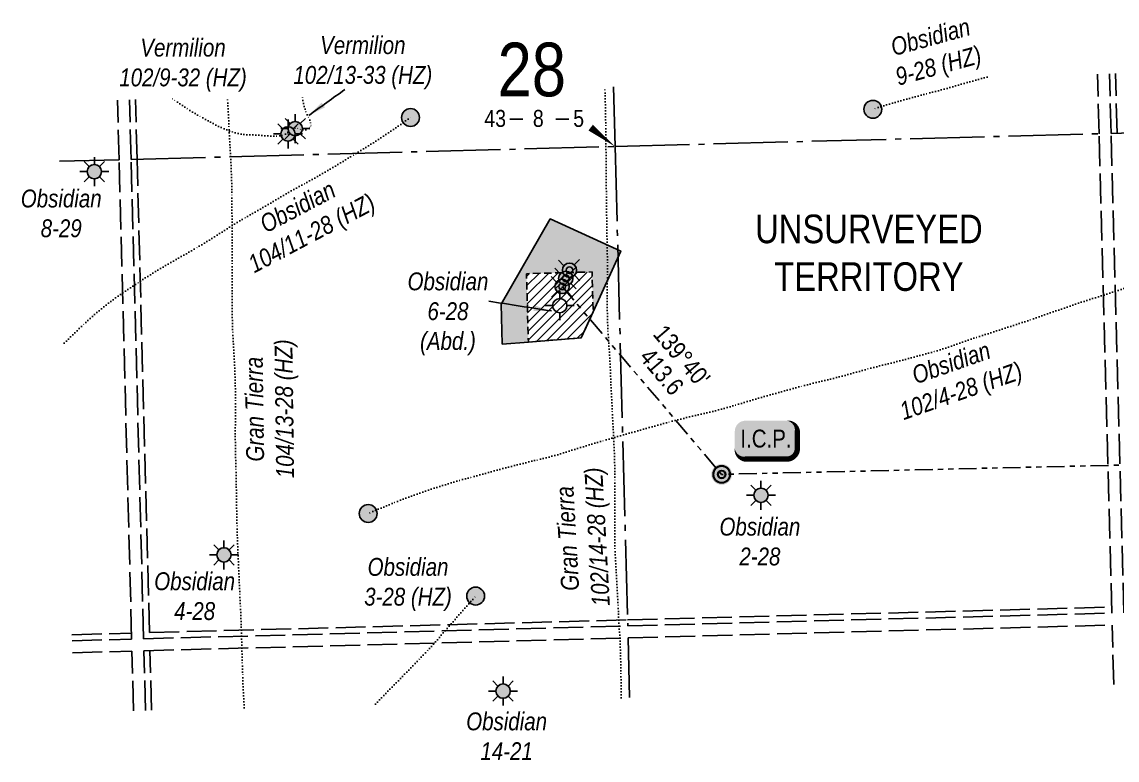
# Model space of a CAD drawing. Extents: x 621399 to 636927, y 5840575 to 5849274.
# Drawn here: x 621399 to 623236, y 5841133 to 5842371 of the extents above; entities that cross this region are included whole.
import ezdxf
from ezdxf.enums import TextEntityAlignment as Align

# ---------------------------------------------------------------- set-up
doc = ezdxf.new("R2010")
doc.units = 0
doc.header["$LTSCALE"] = 5
for name, pattern in [('foc-ACCESSROAD', [3.75, 2.5, -1.25]), ('foc-DOT', [1, 0.2, -0.8]), ('foc-DRILLPATH', [14.75, 6, -1.75, 1.75, -1.75, 1.75, -1.75]), ('foc-QUARTERLINE', [33, 25, -3, 2, -3]), ('foc-UNSURVEYED', [12.5, 10, -2.5])]:
    doc.linetypes.add(name, pattern=pattern)
for name, color, linetype in [('10', 1, 'Continuous'), ('9', 3, 'Continuous'), ('AS-DRILL', 8, 'foc-DOT'), ('AS-DRILL-T', 8, 'Continuous'), ('C-WS', 13, 'foc-ACCESSROAD'), ('C-WS-S', 8, 'Continuous'), ('CG-NOTES', 7, 'Continuous'), ('F-WS-S', 8, 'Continuous'), ('L-BD', 7, 'Continuous'), ('L-MON', 1, 'Continuous'), ('L-QSEC', 8, 'foc-QUARTERLINE'), ('L-SECLBL', 7, 'Continuous'), ('L-UNS-T', 3, 'Continuous'), ('L-USEC', 7, 'foc-UNSURVEYED'), ('P-PDRILLPATH', 12, 'foc-DRILLPATH'), ('P-PROPOSED', 10, 'Continuous'), ('P-PROPOSED-H', 21, 'Continuous')]:
    doc.layers.add(name, color=color, linetype=linetype)
doc.layers.add('P-PROPOSED-EXISTING-H', color=7, linetype='Continuous', true_color=0xffeebd)
doc.styles.add('80', font='ARIALN.TTF', dxfattribs={"height": 10})
doc.styles.add('80CG', font='ARIALN.TTF', dxfattribs={"height": 10})
doc.styles.add('80L', font='ARIALN.TTF', dxfattribs={"height": 10})
doc.styles.add('SIMPLEX', font='ARIALN.TTF')
doc.styles.get("Standard").update_dxf_attribs({"font": 'ARIALN.TTF'})
doc.dimstyles.new('Compass 5 000', dxfattribs={"dimscale": 5, "dimtxt": 9, "dimasz": 2, "dimexe": 0.2, "dimexo": 0.0625, "dimgap": 0.5, "dimtad": 0, "dimtih": 1, "dimtoh": 1, "dimzin": 0, "dimdsep": 46, "dimtxsty": '80CG', "dimcen": 0.1, "dimse1": 1, "dimse2": 1, "dimclrd": 256, "dimclrt": 256, "dimaunit": 1, "dimadec": 4, "dimazin": 0, "dimtfac": 0.06, "dimtofl": 0, "dimtmove": 0, "dimatfit": 1, "dimfxl": 0.2, "dimtolj": 1, "dimtzin": 0, "dimlwd": -1, "dimarcsym": 0})

# ---------------------------------------------------------------- blocks, each defined once
blk = doc.blocks.new('BH-Existing')
at = {"layer": 'AS-DRILL-T'}
h = blk.add_hatch(color=256, dxfattribs=at)
h.dxf.hatch_style = 1
edge = h.paths.add_edge_path()
edge.add_arc((0, 0), 0.5, 0, 360)
blk.add_circle((0, 0), 0.5, dxfattribs=at)
blk = doc.blocks.new('*U67')
h = blk.add_hatch(color=255)
edge = h.paths.add_edge_path()
edge.add_line((-11.5, -11.5), (11.5, -11.5))
edge.add_arc((11.5, -5.5), 6, 270, 360)
edge.add_line((17.5, -5.5), (17.5, 4))
edge.add_arc((11.5, 4), 6, 0, 90)
edge.add_line((11.5, 10), (-11.5, 10))
edge.add_arc((-11.5, 4), 6, 90, 180)
edge.add_line((-17.5, 4), (-17.5, -5.5))
edge.add_arc((-11.5, -5.5), 6, 180, 270)
at = {"color": 14, "flags": 128}
blk.add_lwpolyline([(-11.5, -11.5, 3, 3, 0), (11.5, -11.5, 3, 3, 0.414214), (17.5, -5.5, 3, 3, 0), (17.5, 4, 3, 0, 0.414214), (11.5, 10, 0, 0, 0), (-11.5, 10, 0, 0, 0.414214), (-17.5, 4, 0, 0, 0), (-17.5, -5.5, 0, 3, 0.414214)], format="xyseb", close=True, dxfattribs=at)
at = {"color": 14, "style": '80'}
blk.add_attdef('ENTER_TEXT_001', (-26.85, -4.92), '', height=10, dxfattribs=at)
blk = doc.blocks.new('WC')
at = {"layer": 'L-MON'}
h = blk.add_hatch(color=255, dxfattribs=at)
h.dxf.hatch_style = 1
edge = h.paths.add_edge_path()
edge.add_arc((0, 0), 0.9, 0, 360)
at = {"layer": 'L-MON', "color": 240, "flags": 128}
for points in [[(-0.62, 0.5), (-1.23, 1.12)], [(0.52, 0.61), (1.13, 1.21)], [(-1.18, -1.18), (-0.56, -0.57)], [(1.16, -1.18), (0.56, -0.57)]]:
    blk.add_lwpolyline(points, dxfattribs=at)
at = {"layer": 'L-MON', "color": 240}
for radius in [0.8, 0.373]:
    blk.add_circle((0, 0), radius, dxfattribs=at)
blk = doc.blocks.new('GAS')
h = blk.add_hatch(color=255)
h.dxf.hatch_style = 1
edge = h.paths.add_edge_path()
edge.add_arc((0, 0), 0.9, 0, 360)
for p, q in [((0, 0.81), (0, 1.62)), ((-0.81, 0), (-1.62, 0)), ((-0.57, 0.57), (-1.14, 1.14)), ((0.57, 0.57), (1.14, 1.14)), ((1.62, 0), (0.81, 0)), ((-0.57, -0.57), (-1.14, -1.14)), ((0, -0.81), (0, -1.62)), ((1.14, -1.14), (0.57, -0.57))]:
    blk.add_line(p, q)
blk.add_circle((0, 0), 0.8)
blk = doc.blocks.new('GABD')
for p, q in [((0, 0.81), (0, 1.62)), ((-0.81, 0), (-1.62, 0)), ((1.62, 0), (0.81, 0)), ((0, -0.81), (0, -1.62))]:
    blk.add_line(p, q)
blk.add_circle((0, 0), 0.8)
blk = doc.blocks.new('plbh')
at = {"layer": 'L-MON'}
h = blk.add_hatch(color=255, dxfattribs=at)
h.dxf.hatch_style = 1
edge = h.paths.add_edge_path()
edge.add_arc((0, 0), 1.16, 0, 360)
h = blk.add_hatch(color=256, dxfattribs=at)
h.dxf.hatch_style = 1
h.paths.add_polyline_path([(-0.96, 0, 1), (0.96, 0, 1)])
h.paths.add_polyline_path([(0.91, 0, -1), (-0.91, 0, -1)], flags=16)
h.paths.add_polyline_path([(0.45, 0, -1), (-0.45, 0, -1)], flags=0)
h = blk.add_hatch(color=256, dxfattribs=at)
h.dxf.hatch_style = 1
h.paths.add_polyline_path([(-0.45, 0, 1), (0.45, 0, 1)])
h.paths.add_polyline_path([(0.4, 0, -1), (-0.4, 0, -1)], flags=16)
at = {"layer": 'L-MON', "color": 240}
for radius in [0.96, 0.91, 0.45, 0.4]:
    blk.add_circle((0, 0), radius, dxfattribs=at)
blk = doc.blocks.new('L-SECLBL')
at = {"layer": '9', "color": 7}
for p, q in [((-5.08, -27.83), (-12.29, -27.83)), ((20.7, -27.83), (13.5, -27.83))]:
    blk.add_line(p, q, dxfattribs=at)
at = {"layer": '10', "color": 2, "style": 'SIMPLEX'}
blk.add_attdef('SEC', text='', height=30, dxfattribs=at).set_placement((0, 0), align=Align.MIDDLE)
at = {"layer": '10', "color": 5, "style": '80L'}
blk.add_attdef('TWP', text='', height=9.5, dxfattribs=at).set_placement((-14.43, -27.37), align=Align.MIDDLE_RIGHT)
blk.add_attdef('RGE', text='', height=9.5, dxfattribs=at).set_placement((3.62, -27.37), align=Align.MIDDLE_CENTER)
blk.add_attdef('MER', text='', height=9.5, dxfattribs=at).set_placement((23.17, -27.37), align=Align.MIDDLE_LEFT)

msp = doc.modelspace()

# ---------------------------------------------------------------- hatches: boundary and pattern name
at = {"layer": 'P-PROPOSED-EXISTING-H'}
h = msp.add_hatch(dxfattribs=at)
h.set_pattern_fill('ANSI31', color=256, scale=3.49779, style=0)
h.set_pattern_definition([(45, (-5590.567, -331.639), (-7.85276336, 7.85276336), [])])
h.paths.add_polyline_path([(622310.606, 5841838.759), (622248.819, 5841833.779), (622245.788, 5841948.485), (622355.686, 5841951.429), (622357.47, 5841884.524), (622337.601, 5841840.931), (622325.687, 5841839.972)])
at = {"layer": 'P-PROPOSED-H'}
h = msp.add_hatch(color=256, dxfattribs=at)
h.dxf.hatch_style = 1
h.paths.add_polyline_path([(622285.679, 5842040.374), (622203.187, 5841897.496), (622204.972, 5841830.26), (622248.819, 5841833.788), (622245.788, 5841948.485), (622355.686, 5841951.429), (622357.47, 5841884.533), (622403.924, 5841986.478)])

# ---------------------------------------------------------------- linework, layer by layer
at = {"layer": 'AS-DRILL', "flags": 128}
for points in [[(625116.992, 5842334.09), (625113.809, 5842332.502), (625108.882, 5842330.089), (625103.69, 5842327.498), (625098.294, 5842324.701), (625092.692, 5842321.709), (625086.894, 5842318.582), (625080.949, 5842315.371), (625074.956, 5842312.058), (625068.766, 5842308.62), (625062.396, 5842305.187), (625055.736, 5842301.756), (625048.936, 5842298.352), (625042.125, 5842294.957), (625035.077, 5842291.436), (625027.992, 5842287.834), (625020.957, 5842284.183), (625013.69, 5842280.286), (625006.386, 5842276.257), (624999.045, 5842272.118), (624991.812, 5842268.032), (624984.323, 5842263.798), (624976.785, 5842259.544), (624969.069, 5842255.214), (624961.264, 5842250.862), (624953.489, 5842246.471), (624947.39, 5842243.015), (624946.148, 5842242.322), (624934.373, 5842235.672), (624931.22, 5842233.886), (624928.727, 5842232.479), (624926.52, 5842231.229), (624918.535, 5842226.842), (624910.376, 5842222.631), (624901.98, 5842218.643), (624893.538, 5842214.894), (624884.884, 5842211.22), (624876.169, 5842207.564), (624867.473, 5842203.958), (624858.668, 5842200.329), (624849.932, 5842196.703), (624841.098, 5842193.033), (624832.256, 5842189.274), (624823.448, 5842185.375), (624814.611, 5842181.435), (624805.868, 5842177.718), (624796.858, 5842174.264), (624787.787, 5842171.199), (624778.639, 5842168.411), (624769.483, 5842165.914), (624760.129, 5842163.691), (624750.69, 5842161.696), (624741.338, 5842159.773), (624732.027, 5842157.851), (624722.702, 5842156.04), (624713.172, 5842154.432), (624694.187, 5842151.77), (624675.067, 5842149.264), (624655.943, 5842146.567), (624636.909, 5842143.844), (624617.956, 5842141.852), (624598.881, 5842140.668), (624579.662, 5842139.649), (624560.405, 5842138.52), (624541.173, 5842137.211), (624521.942, 5842135.903), (624502.797, 5842134.686), (624483.582, 5842133.498), (624464.368, 5842132.29), (624445.24, 5842130.834), (624426.098, 5842129.198), (624406.954, 5842127.591), (624387.988, 5842126.07), (624368.916, 5842124.395), (624349.886, 5842122.652), (624330.677, 5842121.244), (624311.523, 5842120.397), (624292.3, 5842119.879), (624273.166, 5842119.393), (624253.973, 5842118.896), (624234.711, 5842118.337), (624215.669, 5842117.774), (624196.489, 5842117.147), (624177.453, 5842116.363), (624158.225, 5842115.305), (624138.982, 5842114.016), (624119.771, 5842112.688), (624100.68, 5842111.353), (624081.581, 5842109.958), (624062.416, 5842108.381), (624043.223, 5842106.773), (624024.1, 5842105.147), (624005.1, 5842103.395), (623985.774, 5842101.503), (623966.597, 5842099.656), (623947.421, 5842097.738), (623928.249, 5842095.711), (623909.219, 5842093.607), (623890.287, 5842091.186), (623871.234, 5842088.092), (623852.503, 5842084.156), (623834.022, 5842079.486), (623815.87, 5842074.115), (623797.627, 5842068.041), (623779.568, 5842061.842), (623761.405, 5842055.751), (623742.98, 5842050.142), (623724.423, 5842045.33), (623705.681, 5842041.074), (623687.092, 5842037.052), (623668.255, 5842032.962), (623649.581, 5842028.798), (623630.854, 5842024.352), (623612.611, 5842019.758), (623594.428, 5842014.797), (623576.361, 5842009.638), (623558.393, 5842004.472), (623540.507, 5841999.258), (623522.603, 5841993.974), (623504.535, 5841988.825), (623486.401, 5841984.295), (623468.091, 5841979.97), (623449.99, 5841975.66), (623431.485, 5841971.54), (623413.039, 5841967.792), (623394.484, 5841964.381), (623375.999, 5841960.981), (623357.842, 5841957.301), (623339.387, 5841953.132), (623321.461, 5841948.277), (623303.436, 5841942.66), (623285.638, 5841936.778), (623268.454, 5841930.763), (623250.113, 5841924.256), (623232.523, 5841918.44), (623214.362, 5841912.679), (623196.606, 5841907.078), (623178.515, 5841901.309), (623160.81, 5841895.339), (623143.318, 5841889.216), (623125.506, 5841883.104), (623108.209, 5841877.195), (623090.351, 5841870.962), (623072.42, 5841864.807), (623054.442, 5841858.92), (623036.381, 5841853.141), (623018.322, 5841847.302), (623000.48, 5841841.58), (622982.484, 5841835.632), (622964.509, 5841829.266), (622946.868, 5841823.108), (622929.178, 5841817.67), (622910.826, 5841812.683), (622892.413, 5841807.715), (622873.842, 5841802.693), (622855.263, 5841797.961), (622836.679, 5841793.398), (622818.461, 5841788.616), (622799.823, 5841783.452), (622781.315, 5841778.301), (622762.809, 5841773.451), (622744.056, 5841768.864), (622725.362, 5841764.308), (622706.693, 5841759.584), (622688.133, 5841754.512), (622669.805, 5841749.366), (622651.437, 5841744.219), (622633.032, 5841738.941), (622614.463, 5841733.459), (622596.126, 5841727.893), (622577.745, 5841722.516), (622559.118, 5841717.672), (622540.473, 5841713.178), (622521.765, 5841708.772), (622503.04, 5841704.236), (622484.455, 5841699.353), (622465.974, 5841694.304), (622447.576, 5841689.156), (622429.301, 5841683.912), (622410.805, 5841678.701), (622392.538, 5841673.517), (622374.015, 5841668.156), (622355.694, 5841662.751), (622337.251, 5841657.062), (622318.891, 5841651.235), (622300.571, 5841645.439), (622282.102, 5841640.32), (622263.365, 5841635.893), (622244.838, 5841631.432), (622226.189, 5841626.678), (622207.542, 5841621.864), (622189.209, 5841616.918), (622170.792, 5841611.74), (622152.192, 5841606.677), (622133.651, 5841601.625), (622115.231, 5841596.167), (622096.84, 5841590.4), (622078.503, 5841584.463), (622060.305, 5841578.201), (622042.447, 5841571.597), (622024.639, 5841564.585), (622006.969, 5841557.306), (622004.288, 5841556.183), (621980.311, 5841546.134)], [(623018.323, 5842278.339), (623009.127, 5842275.833), (622990.798, 5842270.718), (622972.243, 5842265.476), (622953.772, 5842260.067), (622935.222, 5842254.995), (622916.625, 5842250.172), (622898.003, 5842245.169), (622879.443, 5842240.077), (622861.026, 5842234.889), (622845.755, 5842230.296), (622826.69, 5842224.26)], [(622404.58, 5841237.172), (622404.557, 5841239.195), (622404.373, 5841258.396), (622404.096, 5841277.666), (622403.741, 5841296.903), (622403.282, 5841315.898), (622402.435, 5841335.172), (622401.283, 5841354.288), (622400.209, 5841373.447), (622399.236, 5841392.568), (622398.175, 5841411.656), (622397.153, 5841430.746), (622396.122, 5841449.786), (622394.944, 5841468.721), (622394.023, 5841487.784), (622393.654, 5841506.79), (622393.622, 5841525.916), (622393.801, 5841544.978), (622394.069, 5841564.091), (622394.086, 5841583.228), (622393.95, 5841602.501), (622393.775, 5841621.713), (622393.31, 5841640.948), (622392.487, 5841660.063), (622391.543, 5841679.245), (622390.609, 5841698.437), (622389.658, 5841717.498), (622388.663, 5841736.689), (622387.636, 5841755.978), (622386.805, 5841775.063), (622386.106, 5841794.401), (622385.055, 5841813.49), (622383.609, 5841832.709), (622382.323, 5841851.962), (622381.574, 5841870.959), (622381.122, 5841890.064), (622380.956, 5841909.326), (622381.15, 5841928.197), (622381.553, 5841947.495), (622381.616, 5841966.813), (622381.161, 5841986.018), (622380.768, 5842005.184), (622380.471, 5842024.463), (622380.176, 5842043.712), (622379.965, 5842062.753), (622379.731, 5842081.933), (622379.516, 5842101.164), (622379.36, 5842120.417), (622379.204, 5842139.679), (622379.037, 5842158.621), (622378.793, 5842177.782), (622378.604, 5842196.783), (622378.38, 5842215.974), (622377.968, 5842235.07), (622377.343, 5842254.3), (622377.093, 5842261.305)], [(621845.75, 5842182.917), (621845.76, 5842182.907), (621845.801, 5842182.878), (621845.852, 5842182.84), (621845.923, 5842182.792), (621845.995, 5842182.723), (621846.037, 5842182.654), (621846.099, 5842182.576), (621846.182, 5842182.468), (621846.275, 5842182.331), (621846.38, 5842182.143), (621846.476, 5842181.916), (621846.574, 5842181.618), (621846.673, 5842181.271), (621846.773, 5842180.913), (621846.912, 5842180.577), (621847.058, 5842180.351), (621847.181, 5842180.224), (621847.282, 5842180.186), (621847.351, 5842180.218), (621847.401, 5842180.229), (621847.43, 5842180.27), (621847.446, 5842180.401), (621847.42, 5842180.63), (621847.372, 5842180.959), (621847.242, 5842181.346), (621847.07, 5842181.771), (621846.869, 5842182.216), (621846.656, 5842182.681), (621846.424, 5842183.155), (621846.319, 5842183.342), (621846.098, 5842183.746), (621845.951, 5842184.003), (621845.718, 5842184.507), (621845.658, 5842184.895), (621845.679, 5842185.246), (621845.699, 5842185.617), (621845.711, 5842185.907), (621845.705, 5842186.137), (621845.701, 5842186.297), (621845.674, 5842186.196), (621845.637, 5842186.065), (621845.571, 5842185.913), (621845.476, 5842185.711), (621845.311, 5842185.516), (621845.106, 5842185.341), (621844.968, 5842185.247), (621844.898, 5842185.246), (621844.829, 5842185.214), (621844.811, 5842185.133), (621844.854, 5842185.044), (621844.925, 5842184.996), (621844.985, 5842184.978), (621845.026, 5842184.969), (621845.076, 5842184.97), (621845.145, 5842184.992), (621845.204, 5842185.053), (621845.261, 5842185.135), (621845.29, 5842185.196), (621845.309, 5842185.226), (621845.308, 5842185.256), (621845.357, 5842185.288), (621845.618, 5842185.264), (621845.77, 5842185.198), (621845.841, 5842185.14), (621845.852, 5842185.14), (621845.82, 5842185.18), (621845.708, 5842185.277), (621845.574, 5842185.423), (621845.55, 5842185.583), (621845.584, 5842185.804), (621845.647, 5842186.085), (621845.699, 5842186.367), (621845.782, 5842186.659), (621845.894, 5842186.962), (621845.97, 5842187.114), (621846.068, 5842187.187), (621846.224, 5842187.321), (621846.342, 5842187.414), (621846.509, 5842187.509), (621846.539, 5842187.519), (621846.77, 5842187.495), (621847.025, 5842187.302), (621847.22, 5842187.117), (621847.402, 5842187.042), (621847.505, 5842186.915), (621847.502, 5842186.654), (621847.488, 5842186.424), (621847.513, 5842186.235), (621847.537, 5842186.085), (621847.559, 5842186.016), (621847.63, 5842185.998), (621847.602, 5842185.917), (621847.465, 5842185.803), (621847.336, 5842185.73), (621847.258, 5842185.688), (621847.228, 5842185.687), (621847.227, 5842185.707), (621847.197, 5842185.696), (621847.148, 5842185.675), (621846.912, 5842185.528), (621846.449, 5842185.236), (621845.741, 5842184.757), (621844.836, 5842184.184), (621843.732, 5842183.564), (621842.241, 5842182.815), (621840.403, 5842181.946), (621838.336, 5842181.052), (621835.907, 5842180.238), (621833.13, 5842179.715), (621829.975, 5842179.462), (621826.448, 5842179.319), (621822.44, 5842179.174), (621818.02, 5842179.118), (621813.434, 5842179.297), (621808.75, 5842179.744), (621804.034, 5842180.311), (621799.3, 5842180.776), (621794.472, 5842181.01), (621789.368, 5842181.116), (621783.904, 5842181.182), (621778.177, 5842181.382), (621771.992, 5842181.87), (621765.616, 5842182.752), (621759.067, 5842184.161), (621752.403, 5842186.147), (621745.667, 5842188.551), (621738.965, 5842191.236), (621732.153, 5842194.238), (621725.436, 5842197.492), (621718.781, 5842200.989), (621712.094, 5842204.625), (621705.221, 5842208.435), (621698.226, 5842212.333), (621691.099, 5842216.347), (621683.986, 5842220.532), (621676.968, 5842224.939), (621669.985, 5842229.537), (621663.05, 5842234.187), (621656.095, 5842238.876), (621651.443, 5842242.029)], [(621772.468, 5841220.378), (621771.262, 5841238.049), (621770.34, 5841257.141), (621769.729, 5841276.202), (621769.134, 5841295.423), (621768.621, 5841314.576), (621768.079, 5841333.668), (621767.493, 5841352.92), (621766.787, 5841372.168), (621765.936, 5841391.232), (621764.971, 5841410.443), (621764.114, 5841429.738), (621763.309, 5841448.953), (621762.379, 5841467.995), (621761.503, 5841487.259), (621760.76, 5841506.376), (621760.229, 5841525.438), (621759.788, 5841544.513), (621759.386, 5841563.619), (621759.138, 5841582.6), (621758.886, 5841601.679), (621758.502, 5841620.866), (621757.949, 5841640.008), (621757.5, 5841659.003), (621757.348, 5841678.115), (621757.448, 5841697.175), (621757.694, 5841716.348), (621757.882, 5841735.459), (621757.588, 5841754.628), (621756.957, 5841773.718), (621756.212, 5841792.925), (621755.226, 5841812.196), (621754.079, 5841831.482), (621753.08, 5841850.473), (621752.438, 5841869.573), (621752.036, 5841888.648), (621751.885, 5841907.721), (621751.956, 5841926.72), (621751.931, 5841945.975), (621752.006, 5841965.194), (621752.081, 5841984.433), (621751.977, 5842003.617), (621751.913, 5842022.792), (621751.877, 5842042.057), (621751.71, 5842061.34), (621751.525, 5842080.571), (621751.28, 5842099.811), (621750.72, 5842118.813), (621749.848, 5842137.937), (621748.725, 5842157.074), (621747.63, 5842176.272), (621746.768, 5842195.386), (621745.766, 5842214.476), (621744.694, 5842233.585), (621744.168, 5842244.492)], [(621857.812, 5842191.804), (621857.822, 5842191.774), (621857.832, 5842191.794), (621857.865, 5842192.055), (621857.889, 5842192.286), (621857.937, 5842192.757), (621858.012, 5842193.69), (621858.681, 5842195.268), (621859.547, 5842196.191), (621859.797, 5842196.208), (621859.586, 5842195.842), (621858.998, 5842195.006), (621858.535, 5842194.354), (621858.077, 5842193.521), (621857.335, 5842193.182), (621857.245, 5842193.94), (621857.981, 5842194.489), (621858.246, 5842194.686), (621858.216, 5842194.685), (621858.206, 5842194.685), (621858.298, 5842194.628), (621858.654, 5842194.407), (621859.915, 5842193.61), (621861.744, 5842192.547), (621864.063, 5842191.458), (621866.627, 5842190.585), (621869.294, 5842189.945), (621872.005, 5842189.596), (621874.659, 5842189.446), (621877.068, 5842189.549), (621879.035, 5842190.041), (621880.457, 5842190.758), (621881.242, 5842191.329), (621881.901, 5842192.137), (621881.938, 5842192.268), (621882.013, 5842192.47), (621882.049, 5842192.591), (621882.037, 5842192.68), (621881.964, 5842192.778), (621881.873, 5842192.846), (621881.832, 5842192.865), (621881.832, 5842192.875), (621881.851, 5842192.906), (621881.881, 5842192.926), (621881.95, 5842192.948), (621882.078, 5842193.032), (621882.175, 5842193.144), (621882.438, 5842193.401), (621882.554, 5842193.564), (621882.66, 5842193.707), (621882.787, 5842193.82), (621882.925, 5842193.914), (621883.064, 5842193.948), (621883.194, 5842193.941), (621883.394, 5842193.947), (621883.068, 5842194.188), (621882.481, 5842194.833), (621882.405, 5842195.051), (621882.366, 5842195.37), (621882.43, 5842196.362), (621882.707, 5842196.859), (621883.196, 5842197.292), (621883.851, 5842197.5), (621884.129, 5842197.207), (621884.188, 5842196.848), (621884.616, 5842196.96), (621884.734, 5842197.033), (621884.771, 5842197.124), (621884.76, 5842197.174), (621884.631, 5842197.52), (621884.363, 5842198.183), (621884.068, 5842199.156), (621883.825, 5842200.39), (621883.537, 5842201.833), (621883.076, 5842203.411), (621882.472, 5842205.066), (621881.655, 5842206.825), (621880.633, 5842208.789), (621879.503, 5842211.07), (621878.323, 5842213.73), (621877.092, 5842216.789), (621875.772, 5842220.205), (621874.371, 5842224.03), (621873.051, 5842228.207), (621871.93, 5842232.779), (621870.989, 5842237.756), (621870.24, 5842243.038), (621869.846, 5842247.83)], [(621470.492, 5841831.87), (621475.833, 5841837.153), (621489.523, 5841850.501), (621503.249, 5841863.58), (621517.422, 5841876.45), (621531.978, 5841888.801), (621546.8, 5841900.507), (621562.272, 5841911.851), (621578.098, 5841922.663), (621594.281, 5841933.215), (621610.411, 5841943.875), (621626.564, 5841954.035), (621643.072, 5841963.605), (621659.466, 5841972.972), (621676.335, 5841982.51), (621692.667, 5841991.945), (621708.931, 5842001.699), (621725.153, 5842011.881), (621741.407, 5842022.384), (621757.53, 5842032.564), (621774.021, 5842042.394), (621790.623, 5842051.835), (621807.064, 5842061.303), (621823.27, 5842070.945), (621839.741, 5842080.814), (621856.421, 5842090.298), (621873.215, 5842099.295), (621890.021, 5842108.542), (621906.385, 5842117.918), (621922.813, 5842127.475), (621939.123, 5842137.39), (621955.427, 5842147.484), (621971.58, 5842157.285), (621987.982, 5842167.472), (622004.164, 5842178.043), (622019.827, 5842188.571), (622035.7, 5842199.505), (622051.254, 5842210.41)], [(621992.535, 5841226.225), (621998.934, 5841233.176), (622012.42, 5841247.07), (622026.048, 5841260.846), (622039.508, 5841274.588), (622052.897, 5841288.369), (622066.366, 5841302.131), (622079.603, 5841315.968), (622092.529, 5841330.226), (622105.257, 5841344.79), (622117.766, 5841359.308), (622130.439, 5841373.67), (622143.212, 5841388.065), (622148.527, 5841394.114), (622160.443, 5841407.606)]]:
    msp.add_lwpolyline(points, dxfattribs=at)
at = {"layer": 'C-WS', "flags": 128}
msp.add_lwpolyline([(622310.606, 5841838.759), (622248.819, 5841833.779), (622245.788, 5841948.485), (622355.686, 5841951.429), (622357.47, 5841884.524), (622337.601, 5841840.931), (622325.687, 5841839.972), (622310.606, 5841838.759)], close=True, dxfattribs=at)
at = {"layer": 'L-QSEC'}
for p, q in [((622391.679, 5842261.693), (622394.317, 5842161.727)), ((623226.178, 5842183.827), (623955.493, 5842203.209)), ((622394.317, 5842161.727), (623206.072, 5842183.292)), ((621582.566, 5842140.162), (622394.317, 5842161.727)), ((622394.317, 5842161.727), (622415.537, 5841357.617)), ((621462.494, 5842136.973), (621562.46, 5842139.629)), ((622416.068, 5841337.511), (622418.706, 5841237.547))]:
    msp.add_line(p, q, dxfattribs=at)
at = {"layer": 'L-SECLBL', "flags": 128}
msp.add_lwpolyline([(622394.317, 5842161.727, 0, 11.996, 0), (622353.294, 5842193.461, 0, 0, 0)], format="xyseb", dxfattribs=at)
at = {"layer": 'L-USEC'}
for p, q in [((623206.072, 5842183.292), (623203.417, 5842283.256)), ((623226.175, 5842183.826), (623223.52, 5842283.79)), ((623236.231, 5842184.093), (623233.575, 5842284.057)), ((621562.46, 5842139.629), (621559.84, 5842239.595)), ((621582.566, 5842140.156), (621579.946, 5842240.13)), ((621592.619, 5842140.419), (621589.999, 5842240.397)), ((623227.435, 5841379.188), (623206.072, 5842183.292)), ((623247.541, 5841379.722), (623226.178, 5842183.826)), ((621583.538, 5841335.513), (621562.46, 5842139.629)), ((621603.644, 5841336.047), (621582.566, 5842140.156)), ((621613.433, 5841346.367), (621592.619, 5842140.419)), ((622415.267, 5841367.67), (623227.168, 5841389.241)), ((622415.534, 5841357.617), (623227.435, 5841379.188)), ((621603.644, 5841336.047), (622415.534, 5841357.617)), ((621613.433, 5841346.367), (622415.267, 5841367.67)), ((622416.068, 5841337.511), (623227.969, 5841359.082)), ((623230.625, 5841259.118), (623227.969, 5841359.082)), ((621483.31, 5841342.91), (621583.264, 5841345.566)), ((621583.264, 5841345.566), (621583.274, 5841345.566)), ((621483.573, 5841332.857), (621583.531, 5841335.513)), ((621583.531, 5841335.513), (621583.538, 5841335.513)), ((621604.171, 5841315.941), (622416.068, 5841337.511)), ((621484.1, 5841312.751), (621584.065, 5841315.407)), ((621586.685, 5841215.442), (621584.065, 5841315.407)), ((621604.171, 5841315.934), (621604.171, 5841315.941)), ((621606.791, 5841215.976), (621604.171, 5841315.934)), ((621614.224, 5841316.198), (621614.224, 5841316.208)), ((621616.844, 5841216.243), (621614.224, 5841316.198))]:
    msp.add_line(p, q, dxfattribs=at)
at = {"layer": 'P-PDRILLPATH', "flags": 128}
msp.add_lwpolyline([(622305.435, 5841927.019), (622573.032, 5841611.791), (625350.032, 5841676.791)], dxfattribs=at)
at = {"layer": 'P-PROPOSED', "flags": 128}
msp.add_lwpolyline([(622204.972, 5841830.26), (622203.187, 5841897.496), (622285.679, 5842040.374), (622403.924, 5841986.478), (622357.466, 5841884.525), (622337.601, 5841840.931), (622248.819, 5841833.788)], close=True, dxfattribs=at)

# ---------------------------------------------------------------- block references
at = {"xscale": 14.99490374999998, "yscale": 14.99490374999998, "zscale": 14.99490374999998}
msp.add_blockref('WC', (622305.435, 5841927.019), dxfattribs=at)
at = {"layer": 'AS-DRILL-T', "xscale": 29.98980749999993, "yscale": 29.98980749999993, "zscale": 29.98980749999993}
for p in [(622826.669, 5842224.256), (622051.279, 5842210.358), (621980.312, 5841546.16), (622160.441, 5841407.659)]:
    msp.add_blockref('BH-Existing', p, dxfattribs=at)
at = {"layer": 'C-WS-S', "xscale": 14.99490374999997, "yscale": 14.99490374999997, "zscale": 14.99490374999997}
for p in [(621520.974, 5842119.638), (622638.949, 5841576.766), (621738.287, 5841476.808), (622206.463, 5841248.269)]:
    msp.add_blockref('GAS', p, dxfattribs=at)
at = {"layer": 'CG-NOTES'}
ref = msp.add_blockref('*U67', (622647.53, 5841671.893), dxfattribs=dict(at, xscale=2.998980749999992, yscale=2.998980749999992, zscale=2.998980749999992))
ref.add_attrib('ENTER_TEXT_001', 'I.C.P.', (622604.407, 5841656.888), dxfattribs={"layer": '0', "color": 14, "height": 29.9898, "style": '80'})
at = {"layer": 'F-WS-S', "xscale": 14.99490374999997, "yscale": 14.99490374999997, "zscale": 14.99490374999997}
for name, p in [('GAS', (621845.75, 5842182.917)), ('GAS', (621857.812, 5842191.804)), ('GABD', (622301.572, 5841894.929))]:
    msp.add_blockref(name, p, dxfattribs=at)
at = {"layer": 'L-MON', "linetype": 'Continuous', "xscale": 14.99490374999998, "yscale": 14.99490374999998, "zscale": 14.99490374999998}
for p in [(622317.859, 5841954.307), (622311.647, 5841940.66)]:
    msp.add_blockref('WC', p, dxfattribs=at)
at = {"layer": 'L-MON', "xscale": 14.99490374999997, "yscale": 14.99490374999997, "zscale": 14.99490374999997}
msp.add_blockref('plbh', (622573.032, 5841611.791), dxfattribs=at)
at = {"layer": 'L-SECLBL', "xscale": 2.998970999999981, "yscale": 2.998970999999981, "zscale": 2.998970999999981}
msp.add_blockref('L-SECLBL', (622254.659, 5842291.029), dxfattribs=at).add_auto_attribs({'SEC': '28', 'TWP': '43', 'RGE': '8', 'MER': '5'})

# ---------------------------------------------------------------- texts
at = {"layer": 'AS-DRILL-T', "char_height": 29.98981, "attachment_point": 5, "style": '80CG'}
for s, insert, width, rotation in [('\\A1;{\\fArial Narrow|b0|i1|c0|p34;Obsidian\\P9-28 (HZ)}', (622930.91, 5842317.365), 145.27791, 15.3414), ('\\A1;{\\fArial Narrow|b0|i1|c0|p34;Obsidian\\P104/11-28 (HZ)}', (621875.52, 5842034.768), 231.25824, 27.94109), ('\\A1;{\\fArial Narrow|b0|i1|c0|p34;Gran Tierra\\P104/13-28 (HZ)}', (621819.035, 5841721.495), 231.25824, 90.75455), ('\\A1;{\\fArial Narrow|b0|i1|c0|p34;Obsidian\\P102/4-28 (HZ)}', (622967.477, 5841771.399), 212.1515, 19.241945), ('\\A1;{\\fArial Narrow|b0|i1|c0|p34;Gran Tierra\\P102/14-28 (HZ)}', (622343.698, 5841505.85), 231.25824, 93.183659)]:
    msp.add_mtext(s, dxfattribs=dict(at, insert=insert, width=width, rotation=rotation))
for s, insert, width in [('\\A1;{\\fArial Narrow|b0|i1|c0|p34;Obsidian\\P8-29}', (621465.412, 5842049.416), 45.02316), ('\\A1;{\\fArial Narrow|b0|i1|c0|p34;Obsidian\\P6-28\\P(Abd.)}', (622114.024, 5841881.094), 45.02316), ('\\A1;{\\fArial Narrow|b0|i1|c0|p34;Obsidian\\P2-28}', (622637.164, 5841498.91), 45.02316), ('\\A1;{\\fArial Narrow|b0|i1|c0|p34;Obsidian\\P3-28 (HZ)}', (622047.044, 5841427.142), 145.27791), ('\\A1;{\\fArial Narrow|b0|i1|c0|p34;Obsidian\\P4-28}', (621689.196, 5841407.342), 45.02316), ('\\A1;{\\fArial Narrow|b0|i1|c0|p34;Obsidian\\P14-21}', (622212.415, 5841172.533), 135.06992)]:
    msp.add_mtext(s, dxfattribs=dict(at, insert=insert, width=width))
at = {"layer": 'L-BD', "insert": (622477.927, 5841867.176), "char_height": 29.98981, "width": 117.47699, "attachment_point": 1, "rotation": 310.327922, "line_spacing_factor": 0.855}
msp.add_mtext("\\pi1.99107;139°40'\\P\\pi16.76095;413.6 ", dxfattribs=at)
at = {"layer": 'L-UNS-T', "color": 3, "insert": (622819.955, 5841983.256), "char_height": 47.98354, "attachment_point": 5, "style": '80L'}
msp.add_mtext_dynamic_manual_height_columns('UNSURVEYED TERRITORY', width=379.24126, gutter_width=142.5, heights=[0], dxfattribs=at)

# ---------------------------------------------------------------- leaders
at = {"layer": 'AS-DRILL-T', "path_type": 1}
msp.add_leader([(622287.784, 5841885.906), (622182.433, 5841902.329)], dimstyle='Compass 5 000', override={"dimasz": 6, "dimgap": 0.5, "dimtad": 0}, dxfattribs=at)

# ---------------------------------------------------------------- next in the draw order: texts
at = {"layer": 'AS-DRILL-T', "char_height": 29.98981, "attachment_point": 5, "style": '80CG', "bg_fill": 2}
for s, insert, width in [('\\A1;{\\fArial Narrow|b0|i1|c0|p34;Vermilion\\P102/9-32 (HZ)}', (621669.708, 5842298.198), 212.1515), ('\\A1;{\\fArial Narrow|b0|i1|c0|p34;Vermilion\\P102/13-33 (HZ)}', (621971.254, 5842302.402), 231.25824)]:
    msp.add_mtext(s, dxfattribs=dict(at, insert=insert, width=width))

# ---------------------------------------------------------------- next in the draw order: leaders
at = {"layer": 'AS-DRILL-T', "path_type": 1}
msp.add_leader([(621880.609, 5842213.913), (621941.214, 5842257.461)], dimstyle='Compass 5 000', override={"dimasz": 6, "dimgap": 0.5, "dimtad": 0}, dxfattribs=at)

doc.saveas('drawing.dxf')
